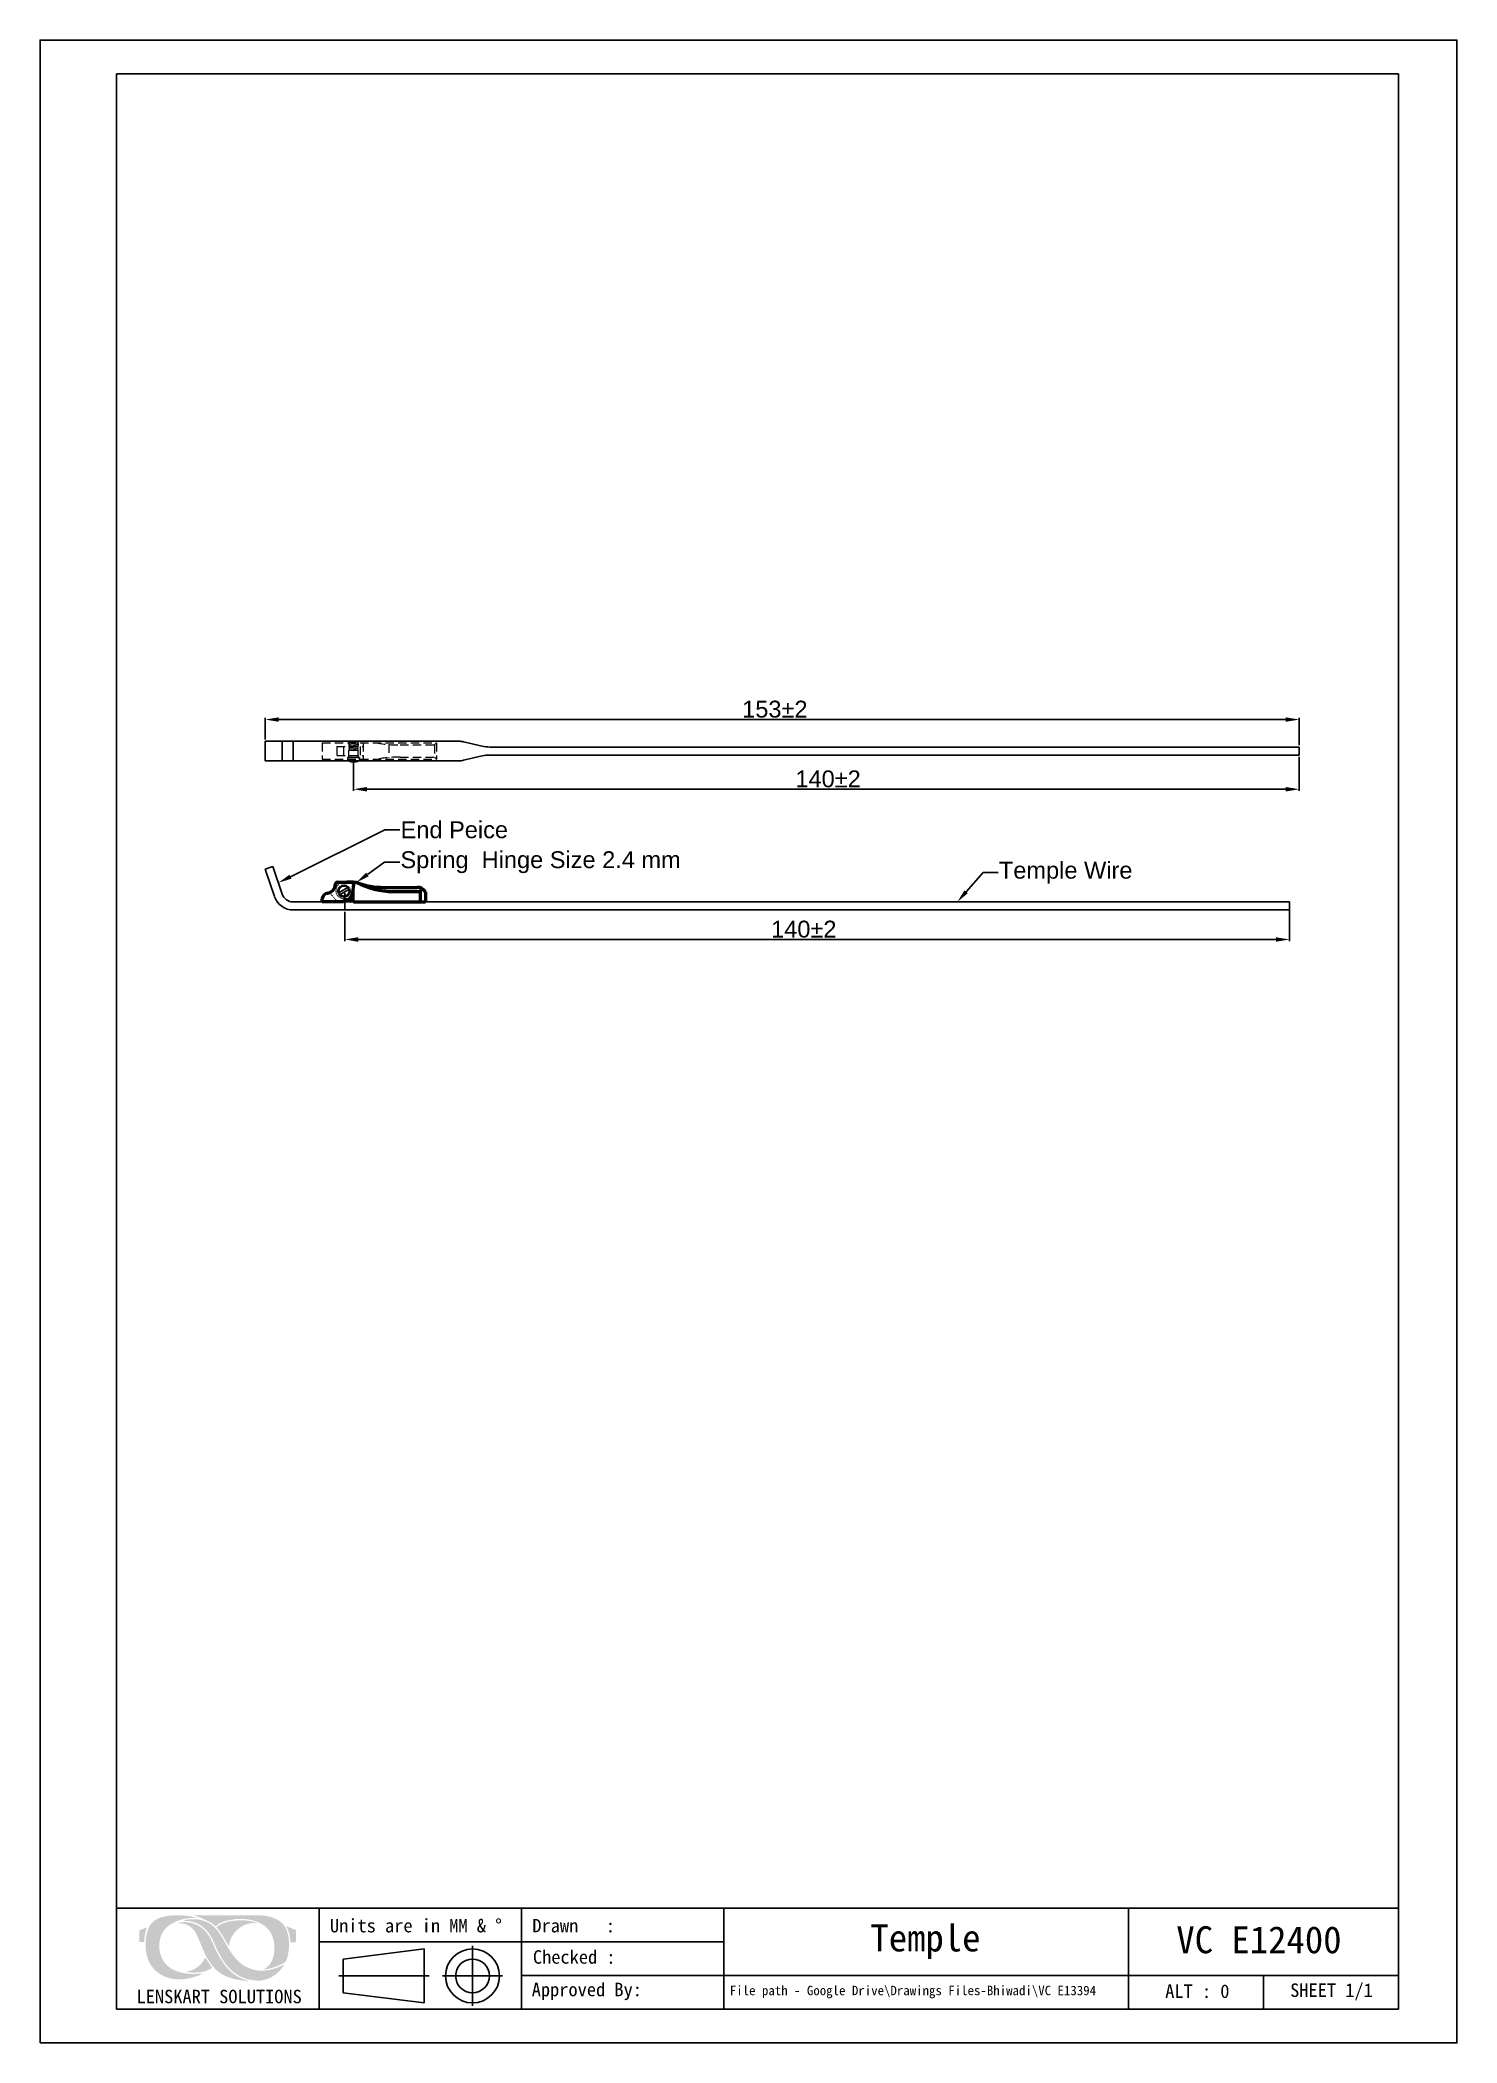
# Model space of a CAD drawing. Header units: millimetres. Extents: x 3073 to 3283, y 1021 to 1318.
import ezdxf
from ezdxf import colors
from ezdxf.entities.mleader import LeaderData, LeaderLine
from ezdxf.math import Vec2, Vec3

# ---------------------------------------------------------------- set-up
doc = ezdxf.new("R2010")
doc.units = ezdxf.units.MM
doc.linetypes.add('HIDDEN2', pattern=[0.1875, 0.125, -0.0625])
for name, color, linetype in [('Dimension', 3, 'Continuous'), ('Hidden Line', 1, 'HIDDEN2'), ('图框-线条', 7, 'Continuous')]:
    doc.layers.add(name, color=color, linetype=linetype)
for name, color, linetype, lineweight in [('odj', 4, 'Continuous', 35), ('粗实线', 4, 'Continuous', 50), ('细实线', 2, 'Continuous', 13), ('绘图层', 7, 'Continuous', 15), ('虚线', 1, 'HIDDEN2', 9)]:
    doc.layers.add(name, color=color, linetype=linetype, lineweight=lineweight)
doc.styles.get("Standard").update_dxf_attribs({"font": 'arial.ttf'})
doc.styles.add('宋体', font='SimSun.ttf')
doc.dimstyles.new('Standard$0', dxfattribs={"dimtxt": 2.3, "dimasz": 2, "dimexe": 1, "dimexo": 1, "dimgap": 1, "dimtad": 1, "dimdec": 1, "dimzin": 0, "dimdsep": 46, "dimtxsty": 'Standard', "dimcen": 0, "dimclrd": 4, "dimclre": 4, "dimclrt": 4, "dimadec": 1, "dimazin": 0, "dimtfac": 1, "dimtdec": 1, "dimtofl": 0, "dimtmove": 0, "dimatfit": 0, "dimfxl": 1, "dimtfillclr": 256, "dimtolj": 1, "dimtzin": 0, "dimlwd": -1, "dimlwe": -1, "dimarcsym": 1})

# ---------------------------------------------------------------- blocks, each defined once
blk = doc.blocks.new('EFEWF')
for p, q in [((3401.46, 191.88), (3402.72, 192.61)), ((3401.62, 191.59), (3402.89, 192.32))]:
    blk.add_line(p, q)
for start, end in [(42.8396, 197.1604), (222.8396, 17.1604)]:
    blk.add_arc((3402.17, 192.1), 0.751, start, end)
at = {"layer": 'odj'}
blk.add_line((3403.59, 193.24), (3403.59, 190.5), dxfattribs=at)
at = {"layer": '粗实线', "color": 6}
for p, q in [((3401.19, 193.4), (3403.26, 193.4)), ((3403.57, 193.07), (3403.45, 191.79)), ((3398.93, 190.5), (3398.94, 190.98)), ((3402.09, 190.5), (3398.93, 190.5)), ((3402.18, 190.73), (3402.09, 190.74)), ((3402.09, 190.74), (3402.09, 190.5))]:
    blk.add_line(p, q, dxfattribs=at)
at = {"layer": '粗实线'}
for p, q in [((3403.59, 193.4), (3402.59, 193.4)), ((3403.59, 193.4), (3403.59, 193.06)), ((3403.59, 193.4), (3404, 193.4)), ((3402.87, 190.91), (3403.59, 190.91)), ((3403.59, 190.5), (3414.23, 190.5)), ((3408.12, 192.65), (3413.02, 192.65)), ((3409.5, 192.02), (3413.5, 192.02)), ((3413.5, 192.02), (3413.71, 192.47)), ((3413.5, 190.5), (3413.5, 192.02)), ((3414.23, 192), (3414.23, 190.5))]:
    blk.add_line(p, q, dxfattribs=at)
at = {"layer": '粗实线', "lineweight": 40}
blk.add_circle((3402.17, 192.1), 0.834, dxfattribs=at)
at = {"layer": '粗实线', "color": 6}
for centre, radius, start, end in [((3399.44, 193.2), 1.46, 280.6811, 357.0764), ((3401.19, 193.11), 0.292, 90, 177.0764), ((3403.28, 193.11), 0.292, 352, 93.3592), ((3399.87, 190.84), 0.94, 99.8364, 171.1965), ((3402.22, 191.98), 1.24, 267.88, 351.6139)]:
    blk.add_arc(centre, radius, start, end, dxfattribs=at)
at = {"layer": '粗实线'}
for centre, radius, start, end in [((3409.5, 203.7), 11.68, 241.9019, 270), ((3408.12, 204.32), 11.68, 249.3439, 270), ((3413.02, 191.19), 1.46, 34.0477, 90)]:
    blk.add_arc(centre, radius, start, end, dxfattribs=at)
at = {"layer": '虚线', "ltscale": 0.05}
for p, q in [((3401.17, 190.53), (3400.08, 191.82)), ((3402.17, 190.98), (3402.96, 190.98))]:
    blk.add_line(p, q, dxfattribs=at)
blk.add_arc((3402.17, 192.19), 1.21, 90, 270, dxfattribs=at)
blk = doc.blocks.new('A$C3a961590')
at = {"layer": '细实线', "color": 6}
for p, q in [((-0.6, 2.35), (-0.7, 2.27)), ((-0.7, 2.27), (-0.6, 2.15)), ((-0.6, 2.15), (-0.7, 2.06)), ((-0.7, 2.06), (-0.6, 1.94)), ((-0.6, 1.94), (-0.7, 1.86)), ((-0.7, 1.86), (-0.6, 1.74)), ((-0.6, 1.74), (-0.7, 1.66)), ((-0.7, 1.66), (-0.6, 1.54)), ((-0.6, 1.54), (-0.7, 1.45)), ((-0.7, 1.45), (-0.6, 1.33)), ((-0.6, 1.33), (-0.7, 1.25)), ((-0.7, 1.25), (-0.6, 1.13)), ((-0.6, 1.13), (-0.7, 1.05)), ((-0.7, 0), (-0.7, 1.05)), ((0.7, 1), (-0.7, 1.05)), ((-0.6, 2.35), (0.6, 2.35)), ((-0.6, 2.35), (0.6, 2.14)), ((-0.6, 2.15), (0.6, 1.94)), ((-0.6, 1.94), (0.6, 1.73)), ((-0.6, 1.74), (0.6, 1.53)), ((-0.6, 1.54), (0.6, 1.33)), ((-0.6, 1.33), (0.6, 1.12)), ((-0.6, 1.13), (0, 1.03)), ((0.6, 2.35), (0.7, 2.22)), ((0.7, 2.22), (0.6, 2.14)), ((0.6, 2.14), (0.7, 2.02)), ((0.7, 2.02), (0.6, 1.94)), ((0.6, 1.94), (0.7, 1.82)), ((0.7, 1.82), (0.6, 1.73)), ((0.6, 1.73), (0.7, 1.61)), ((0.7, 1.61), (0.6, 1.53)), ((0.6, 1.53), (0.7, 1.41)), ((0.7, 1.41), (0.6, 1.33)), ((0.6, 1.33), (0.7, 1.21)), ((0.7, 1.21), (0.6, 1.12)), ((0.6, 1.12), (0.7, 1)), ((0.7, 0), (0.7, 1))]:
    blk.add_line(p, q, dxfattribs=at)
blk.add_lwpolyline([(0.21, -0.3), (0.21, -0.69, 0.126427), (0.9, -0.4), (0.9, 0), (-0.9, 0), (-0.9, -0.4, 0.126427), (-0.21, -0.69), (-0.21, -0.3)], format="xyb", close=True, dxfattribs=at)
blk = doc.blocks.new('*D6')
at = {"layer": 'Defpoints', "color": 0, "transparency": 16777216}
for p in [(3106.22, 1217.23), (3106.22, 1214.01), (3259.47, 1213.16)]:
    blk.add_point(p, dxfattribs=at)
at = {"layer": 'Dimension', "color": 3, "transparency": 16777216}
for p, q in [((3106.22, 1214.26), (3106.22, 1217.48)), ((3257.47, 1217.23), (3108.22, 1217.23)), ((3259.47, 1213.41), (3259.47, 1217.48))]:
    blk.add_line(p, q, dxfattribs=at)
for points in [[(3108.22, 1217.56), (3108.22, 1216.9), (3106.22, 1217.23)], [(3257.47, 1217.56), (3257.47, 1216.9), (3259.47, 1217.23)]]:
    blk.add_solid(points, dxfattribs=at)
at = {"layer": 'Dimension', "transparency": 16777216, "insert": (3181.75, 1218.76), "char_height": 2.5, "attachment_point": 5}
blk.add_mtext('\\A1;153±2', dxfattribs=at)
blk = doc.blocks.new('*D7')
at = {"layer": 'Defpoints', "color": 0, "transparency": 16777216}
for p in [(3259.47, 1211.96), (3119.31, 1211.31), (3259.47, 1206.9)]:
    blk.add_point(p, dxfattribs=at)
at = {"layer": 'Dimension', "color": 3, "transparency": 16777216}
for p, q in [((3119.31, 1211.06), (3119.31, 1206.65)), ((3259.47, 1211.71), (3259.47, 1206.65)), ((3121.31, 1206.9), (3257.47, 1206.9))]:
    blk.add_line(p, q, dxfattribs=at)
for points in [[(3121.31, 1207.23), (3121.31, 1206.56), (3119.31, 1206.9)], [(3257.47, 1207.23), (3257.47, 1206.56), (3259.47, 1206.9)]]:
    blk.add_solid(points, dxfattribs=at)
at = {"layer": 'Dimension', "transparency": 16777216, "insert": (3189.64, 1208.42), "char_height": 2.5, "attachment_point": 5}
blk.add_mtext('\\A1;140±2', dxfattribs=at)
blk = doc.blocks.new('*D8')
at = {"layer": 'Defpoints', "color": 0, "transparency": 16777216}
for p in [(3118.01, 1188.99), (3258.01, 1190.19), (3258.01, 1184.62)]:
    blk.add_point(p, dxfattribs=at)
at = {"layer": 'Dimension', "color": 3, "transparency": 16777216}
for p, q in [((3118.01, 1188.74), (3118.01, 1184.37)), ((3258.01, 1189.94), (3258.01, 1184.37)), ((3120.01, 1184.62), (3256.01, 1184.62))]:
    blk.add_line(p, q, dxfattribs=at)
for points in [[(3120.01, 1184.95), (3120.01, 1184.28), (3118.01, 1184.62)], [(3256.01, 1184.95), (3256.01, 1184.28), (3258.01, 1184.62)]]:
    blk.add_solid(points, dxfattribs=at)
at = {"layer": 'Dimension', "transparency": 16777216, "insert": (3186.04, 1186.14), "char_height": 2.5, "attachment_point": 5}
blk.add_mtext('\\A1;140±2', dxfattribs=at)

msp = doc.modelspace()

# ---------------------------------------------------------------- hatches: boundary and pattern name
at = {"layer": '图框-线条', "lineweight": 0, "ltscale": 0.1}
h = msp.add_hatch(color=252, dxfattribs=at)
edge = h.paths.add_edge_path()
edge.add_spline(control_points=[(3087.55, 1037.69), (3087.55, 1037.69), (3087.55, 1035.97), (3087.55, 1035.97), (3087.55, 1035.97), (3087.55, 1035.97), (3088.26, 1035.97), (3088.26, 1035.97), (3088.26, 1035.97), (3088.31, 1036.37), (3088.32, 1036.72), (3088.4, 1037.12), (3088.4, 1037.12), (3088.46, 1037.47), (3088.57, 1037.82), (3088.7, 1038.12), (3088.7, 1038.12), (3088.7, 1038.12), (3087.55, 1037.69), (3087.55, 1037.69)], knot_values=[0, 0, 0, 0, 0.166667, 0.166667, 0.166667, 0.166667, 0.333333, 0.333333, 0.333333, 0.333333, 0.5, 0.5, 0.5, 0.5, 0.666667, 0.666667, 0.666667, 0.666667, 1, 1, 1, 1], degree=3, periodic=0)
edge = h.paths.add_edge_path()
edge.add_spline(control_points=[(3109.95, 1035.9), (3109.95, 1035.9), (3110.75, 1035.89), (3110.75, 1035.89), (3110.75, 1035.89), (3110.75, 1035.89), (3110.76, 1037.74), (3110.76, 1037.74), (3110.76, 1037.74), (3110.76, 1037.74), (3109.35, 1038.3), (3109.35, 1038.3), (3109.35, 1038.3), (3109.49, 1037.95), (3109.65, 1037.69), (3109.76, 1037.24), (3109.76, 1037.24), (3109.87, 1036.78), (3109.91, 1036.39), (3109.95, 1035.9)], knot_values=[0, 0, 0, 0, 0.166667, 0.166667, 0.166667, 0.166667, 0.333333, 0.333333, 0.333333, 0.333333, 0.5, 0.5, 0.5, 0.5, 0.666667, 0.666667, 0.666667, 0.666667, 1, 1, 1, 1], degree=3, periodic=0)
edge = h.paths.add_edge_path(flags=17)
edge.add_spline(control_points=[(3094.47, 1031.55), (3094.6, 1031.45), (3095.42, 1031.43), (3095.56, 1031.43), (3095.56, 1031.43), (3096.44, 1031.4), (3097.77, 1031.61), (3098.34, 1032.17), (3098.34, 1032.17), (3098.29, 1032.25), (3098.26, 1032.28), (3098.2, 1032.35), (3098.2, 1032.35), (3098.2, 1032.35), (3097.33, 1033.64), (3097.33, 1033.64), (3097.33, 1033.64), (3097.12, 1033.38), (3097.03, 1032.89), (3096.23, 1032.27), (3096.23, 1032.27), (3095.75, 1031.91), (3095.19, 1031.65), (3094.47, 1031.55)], knot_values=[0, 0, 0, 0, 0.142857, 0.142857, 0.142857, 0.142857, 0.285714, 0.285714, 0.285714, 0.285714, 0.428571, 0.428571, 0.428571, 0.428571, 0.571429, 0.571429, 0.571429, 0.571429, 0.714286, 0.714286, 0.714286, 0.714286, 1, 1, 1, 1], degree=3, periodic=0)
edge = h.paths.add_edge_path(flags=17)
edge.add_spline(control_points=[(3099.01, 1038.13), (3099.06, 1038.05), (3099.07, 1038.06), (3099.14, 1037.98), (3099.14, 1037.98), (3099.79, 1037.24), (3100.72, 1035.45), (3100.84, 1035.33), (3100.84, 1035.33), (3100.9, 1036.83), (3102.15, 1038.13), (3103.38, 1038.57), (3103.38, 1038.57), (3104.03, 1038.79), (3104.38, 1038.8), (3105.1, 1038.73), (3105.1, 1038.73), (3104.86, 1038.93), (3103.86, 1039.09), (3103.6, 1039.12), (3103.6, 1039.12), (3102.39, 1039.26), (3100.64, 1039.14), (3099.56, 1038.54), (3099.56, 1038.54), (3099.39, 1038.45), (3099.08, 1038.25), (3099.01, 1038.13)], knot_values=[0, 0, 0, 0, 0.125, 0.125, 0.125, 0.125, 0.25, 0.25, 0.25, 0.25, 0.375, 0.375, 0.375, 0.375, 0.5, 0.5, 0.5, 0.5, 0.625, 0.625, 0.625, 0.625, 0.75, 0.75, 0.75, 0.75, 1, 1, 1, 1], degree=3, periodic=0)
edge = h.paths.add_edge_path()
edge.add_spline(control_points=[(3098.43, 1035.78), (3098.03, 1036.69), (3097.9, 1036.95), (3097.26, 1037.64), (3097.26, 1037.64), (3096.39, 1038.58), (3095.04, 1039.05), (3093.72, 1038.87), (3093.72, 1038.87), (3093.63, 1038.86), (3093.55, 1038.85), (3093.47, 1038.83), (3093.47, 1038.83), (3093.47, 1038.83), (3093.23, 1038.76), (3093.23, 1038.76), (3093.23, 1038.76), (3094, 1038.72), (3094.6, 1038.61), (3095.11, 1038.23), (3095.11, 1038.23), (3095.61, 1037.84), (3095.81, 1037.54), (3096.13, 1036.88), (3096.13, 1036.88), (3096.66, 1035.79), (3097.02, 1034.58), (3097.61, 1033.58), (3097.61, 1033.58), (3098.24, 1032.51), (3098.85, 1031.73), (3099.92, 1031.11), (3099.92, 1031.11), (3100.77, 1030.62), (3102.56, 1030.15), (3103.75, 1030.19), (3103.75, 1030.19), (3103.62, 1030.26), (3103.43, 1030.28), (3103.28, 1030.33), (3103.28, 1030.33), (3101.07, 1031.01), (3099.79, 1032.88), (3098.81, 1034.94), (3098.81, 1034.94), (3098.68, 1035.22), (3098.56, 1035.49), (3098.43, 1035.78)], knot_values=[0, 0, 0, 0, 0.076923, 0.076923, 0.076923, 0.076923, 0.153846, 0.153846, 0.153846, 0.153846, 0.230769, 0.230769, 0.230769, 0.230769, 0.307692, 0.307692, 0.307692, 0.307692, 0.384615, 0.384615, 0.384615, 0.384615, 0.461538, 0.461538, 0.461538, 0.461538, 0.538462, 0.538462, 0.538462, 0.538462, 0.615385, 0.615385, 0.615385, 0.615385, 0.692308, 0.692308, 0.692308, 0.692308, 0.769231, 0.769231, 0.769231, 0.769231, 0.846154, 0.846154, 0.846154, 0.846154, 1, 1, 1, 1], degree=3, periodic=0)
edge = h.paths.add_edge_path()
edge.add_spline(control_points=[(3109.06, 1032.63), (3109.02, 1032.63), (3108.2, 1032.24), (3108.04, 1032.17), (3108.04, 1032.17), (3107.68, 1032.04), (3107.27, 1031.91), (3106.88, 1031.83), (3106.88, 1031.83), (3105.9, 1031.64), (3105.19, 1031.65), (3104.26, 1031.92), (3104.26, 1031.92), (3102.67, 1032.38), (3101.75, 1033.49), (3101, 1034.65), (3101, 1034.65), (3099.68, 1036.7), (3099.14, 1038.69), (3096.59, 1039.24), (3096.59, 1039.24), (3096.16, 1039.33), (3095.65, 1039.36), (3095.2, 1039.33), (3095.2, 1039.33), (3094.89, 1039.31), (3094.17, 1039.24), (3093.95, 1039.1), (3093.95, 1039.1), (3095.08, 1039.13), (3095.96, 1038.91), (3096.75, 1038.34), (3096.75, 1038.34), (3098.4, 1037.16), (3098.46, 1035.91), (3099.32, 1034.37), (3099.32, 1034.37), (3099.74, 1033.63), (3100.04, 1033.05), (3100.61, 1032.38), (3100.61, 1032.38), (3101.79, 1031), (3103.06, 1030.38), (3105, 1030.24), (3105, 1030.24), (3105.94, 1030.17), (3106.88, 1030.58), (3107.5, 1030.97), (3107.5, 1030.97), (3107.93, 1031.24), (3108.26, 1031.58), (3108.58, 1031.95), (3108.58, 1031.95), (3108.75, 1032.14), (3108.93, 1032.42), (3109.06, 1032.63)], knot_values=[0, 0, 0, 0, 0.066667, 0.066667, 0.066667, 0.066667, 0.133333, 0.133333, 0.133333, 0.133333, 0.2, 0.2, 0.2, 0.2, 0.266667, 0.266667, 0.266667, 0.266667, 0.333333, 0.333333, 0.333333, 0.333333, 0.4, 0.4, 0.4, 0.4, 0.466667, 0.466667, 0.466667, 0.466667, 0.533333, 0.533333, 0.533333, 0.533333, 0.6, 0.6, 0.6, 0.6, 0.666667, 0.666667, 0.666667, 0.666667, 0.733333, 0.733333, 0.733333, 0.733333, 0.8, 0.8, 0.8, 0.8, 0.866667, 0.866667, 0.866667, 0.866667, 1, 1, 1, 1], degree=3, periodic=0)
edge = h.paths.add_edge_path()
edge.add_spline(control_points=[(3098.86, 1038.29), (3099.42, 1038.72), (3099.59, 1038.86), (3100.4, 1039.09), (3100.4, 1039.09), (3102.27, 1039.62), (3104.69, 1039.48), (3106.15, 1038.33), (3106.15, 1038.33), (3106.96, 1037.7), (3107.61, 1036.59), (3107.57, 1035.04), (3107.57, 1035.04), (3107.55, 1033.9), (3107.27, 1032.79), (3106.36, 1032.14), (3106.36, 1032.14), (3106.3, 1032.09), (3106.05, 1031.94), (3106, 1031.92), (3106, 1031.92), (3106.88, 1031.86), (3108.28, 1032.47), (3109.01, 1032.88), (3109.01, 1032.88), (3109.29, 1033.04), (3109.26, 1033.01), (3109.38, 1033.33), (3109.38, 1033.33), (3109.85, 1034.6), (3109.86, 1036.35), (3109.44, 1037.57), (3109.44, 1037.57), (3109.24, 1038.14), (3109.03, 1038.43), (3108.66, 1038.8), (3108.66, 1038.8), (3107.9, 1039.56), (3106.39, 1039.92), (3105.3, 1039.92), (3105.3, 1039.92), (3102.07, 1039.92), (3098.76, 1039.95), (3095.56, 1039.92), (3095.56, 1039.92), (3095.79, 1039.81), (3096.21, 1039.72), (3096.48, 1039.62), (3096.48, 1039.62), (3096.75, 1039.52), (3097.93, 1038.97), (3098.16, 1038.83), (3098.16, 1038.83), (3098.48, 1038.63), (3098.8, 1038.32), (3098.86, 1038.29)], knot_values=[0, 0, 0, 0, 0.066667, 0.066667, 0.066667, 0.066667, 0.133333, 0.133333, 0.133333, 0.133333, 0.2, 0.2, 0.2, 0.2, 0.266667, 0.266667, 0.266667, 0.266667, 0.333333, 0.333333, 0.333333, 0.333333, 0.4, 0.4, 0.4, 0.4, 0.466667, 0.466667, 0.466667, 0.466667, 0.533333, 0.533333, 0.533333, 0.533333, 0.6, 0.6, 0.6, 0.6, 0.666667, 0.666667, 0.666667, 0.666667, 0.733333, 0.733333, 0.733333, 0.733333, 0.8, 0.8, 0.8, 0.8, 0.866667, 0.866667, 0.866667, 0.866667, 1, 1, 1, 1], degree=3, periodic=0)
edge = h.paths.add_edge_path()
edge.add_spline(control_points=[(3097.08, 1031.34), (3096.94, 1031.34), (3096.68, 1031.28), (3096.52, 1031.27), (3096.52, 1031.27), (3093.95, 1031.03), (3090.91, 1031.71), (3090.54, 1034.85), (3090.54, 1034.85), (3090.37, 1036.31), (3090.83, 1037.64), (3092, 1038.45), (3092, 1038.45), (3093.18, 1039.25), (3094.35, 1039.57), (3096.08, 1039.52), (3096.08, 1039.52), (3096.08, 1039.52), (3095.38, 1039.72), (3095.38, 1039.72), (3095.38, 1039.72), (3093.86, 1040.04), (3091.57, 1040.06), (3090.22, 1039.39), (3090.22, 1039.39), (3089.46, 1039), (3089.03, 1038.44), (3088.74, 1037.49), (3088.74, 1037.49), (3088.24, 1035.87), (3088.39, 1033.37), (3089.6, 1032.09), (3089.6, 1032.09), (3089.76, 1031.92), (3089.83, 1031.81), (3090.02, 1031.66), (3090.02, 1031.66), (3090.21, 1031.51), (3090.25, 1031.46), (3090.49, 1031.29), (3090.49, 1031.29), (3092.06, 1030.17), (3094.12, 1030.23), (3095.92, 1030.84), (3095.92, 1030.84), (3096.13, 1030.91), (3096.33, 1030.99), (3096.53, 1031.07), (3096.53, 1031.07), (3096.65, 1031.13), (3097.01, 1031.32), (3097.08, 1031.34)], knot_values=[0, 0, 0, 0, 0.071429, 0.071429, 0.071429, 0.071429, 0.142857, 0.142857, 0.142857, 0.142857, 0.214286, 0.214286, 0.214286, 0.214286, 0.285714, 0.285714, 0.285714, 0.285714, 0.357143, 0.357143, 0.357143, 0.357143, 0.428571, 0.428571, 0.428571, 0.428571, 0.5, 0.5, 0.5, 0.5, 0.571429, 0.571429, 0.571429, 0.571429, 0.642857, 0.642857, 0.642857, 0.642857, 0.714286, 0.714286, 0.714286, 0.714286, 0.785714, 0.785714, 0.785714, 0.785714, 0.857143, 0.857143, 0.857143, 0.857143, 1, 1, 1, 1], degree=3, periodic=0)

# ---------------------------------------------------------------- linework, layer by layer
for p, q in [((3274.19, 1312.99), (3084.19, 1312.99)), ((3084.19, 1312.99), (3084.19, 1025.99)), ((3274.19, 1025.99), (3274.19, 1312.99)), ((3106.22, 1214.01), (3134.92, 1214.01)), ((3138.37, 1213.29), (3135.6, 1213.93)), ((3138.37, 1211.83), (3135.6, 1211.19)), ((3139.47, 1211.96), (3259.47, 1211.96)), ((3139.5, 1213.16), (3259.47, 1213.16)), ((3259.47, 1211.96), (3259.47, 1213.16)), ((3106.22, 1211.11), (3134.92, 1211.11)), ((3106.22, 1195.06), (3107.36, 1195.44)), ((3107.6, 1190.97), (3106.22, 1195.06)), ((3107.36, 1195.44), (3108.73, 1191.35)), ((3118.01, 1190.19), (3258.01, 1190.19)), ((3118.01, 1188.99), (3258.01, 1188.99)), ((3258.01, 1190.19), (3258.01, 1188.99)), ((3084.19, 1040.99), (3274.19, 1040.99)), ((3114.19, 1040.99), (3114.19, 1025.99)), ((3144.19, 1040.99), (3144.19, 1025.99)), ((3174.19, 1040.99), (3174.19, 1025.99)), ((3234.19, 1025.99), (3234.19, 1040.99)), ((3114.19, 1035.99), (3174.19, 1035.99)), ((3117.79, 1033.43), (3129.79, 1034.93)), ((3129.79, 1034.93), (3129.79, 1026.93)), ((3136.94, 1026.49), (3136.94, 1035.38)), ((3117.12, 1030.93), (3130.52, 1030.93)), ((3117.79, 1033.43), (3117.79, 1028.43)), ((3132.49, 1030.93), (3141.38, 1030.93)), ((3144.19, 1030.99), (3274.19, 1030.99)), ((3254.19, 1025.99), (3254.19, 1030.99)), ((3117.79, 1028.43), (3129.79, 1026.93)), ((3084.19, 1025.99), (3274.19, 1025.99))]:
    msp.add_line(p, q)
at = {"color": 0, "ltscale": 1000}
for p, q in [((3106.22, 1211.11), (3106.22, 1214.01)), ((3108.73, 1211.11), (3108.73, 1214.01)), ((3110.35, 1211.11), (3110.35, 1214.01))]:
    msp.add_line(p, q, dxfattribs=at)
at = {"ltscale": 1000}
for p, q in [((3118.01, 1191.49), (3118.01, 1188.99)), ((3110.35, 1190.19), (3118.01, 1190.19)), ((3110.35, 1188.99), (3118.01, 1188.99)), ((3118.01, 1190.19), (3118.01, 1188.99))]:
    msp.add_line(p, q, dxfattribs=at)
msp.add_lwpolyline([(3072.84, 1020.99), (3282.84, 1020.99), (3282.84, 1317.99), (3072.84, 1317.99)], close=True)
for radius in [4, 2.5]:
    msp.add_circle((3136.94, 1030.93), radius)
for centre, radius, start, end in [((3134.92, 1211.01), 3, 76.9353, 90), ((3139.5, 1218.16), 5, 256.9353, 270), ((3139.5, 1206.96), 5, 90, 103.0647), ((3134.92, 1214.11), 3, 270, 283.0647)]:
    msp.add_arc(centre, radius, start, end)
for radius in [1.7, 2.9]:
    msp.add_arc((3110.35, 1191.89), radius, 198.6002, 270, dxfattribs=at)
at = {"layer": 'Hidden Line', "lineweight": 0, "ltscale": 10}
for p, q in [((3114.65, 1213.76), (3114.65, 1211.36)), ((3114.65, 1213.76), (3131.58, 1213.76)), ((3116.83, 1213.21), (3120.72, 1213.21)), ((3116.83, 1213.21), (3116.83, 1211.91)), ((3116.83, 1211.91), (3120.72, 1211.91)), ((3117.81, 1213.21), (3117.81, 1211.91)), ((3120.29, 1213.21), (3120.29, 1211.91)), ((3120.72, 1213.76), (3120.72, 1211.36)), ((3124.55, 1213.53), (3124.55, 1211.59)), ((3126.2, 1213.46), (3131.29, 1213.46)), ((3131.58, 1213.76), (3131.29, 1213.46)), ((3131.29, 1213.46), (3131.29, 1211.66)), ((3131.58, 1213.76), (3131.58, 1211.36)), ((3114.65, 1211.36), (3131.58, 1211.36)), ((3126.2, 1211.66), (3131.29, 1211.66)), ((3131.29, 1211.66), (3131.58, 1211.36))]:
    msp.add_line(p, q, dxfattribs=at)
for centre, start, end in [((3126.2, 1233.46), 260.0636, 270), ((3126.2, 1191.66), 90, 99.9364)]:
    msp.add_arc(centre, 20, start, end, dxfattribs=at)
at = {"layer": '绘图层', "ltscale": 1000}
msp.add_line((3118.01, 1188.99), (3118.01, 1190.19), dxfattribs=at)
at = {"layer": '虚线', "ltscale": 0.02}
for p, q in [((3118.61, 1213.76), (3118.61, 1213.21)), ((3118.61, 1211.91), (3118.61, 1211.61)), ((3118.71, 1213.76), (3118.71, 1213.21)), ((3119.91, 1213.76), (3119.91, 1213.21)), ((3120.01, 1213.76), (3120.01, 1213.21)), ((3120.01, 1211.91), (3120.01, 1211.61)), ((3118.41, 1211.61), (3120.21, 1211.61)), ((3118.41, 1211.61), (3118.41, 1211.36)), ((3120.21, 1211.61), (3120.21, 1211.36))]:
    msp.add_line(p, q, dxfattribs=at)

# ---------------------------------------------------------------- block references
for name, p in [('A$C3a961590', (3119.31, 1211.61)), ('EFEWF', (-284.28, 999.7))]:
    msp.add_blockref(name, p)

# ---------------------------------------------------------------- texts
at = {"layer": '绘图层', "color": 7, "linetype": 'ByBlock', "lineweight": 9, "attachment_point": 5, "style": '宋体'}
for s, insert, char_height, width in [('\\pxql;{\\fNSimSun|b0|i0|c0|p49;Units are in MM & %%D}', (3131.08, 1038.37), 2, 30.5443), ('\\pxql;{\\fNSimSun|b0|i0|c0|p49;Drawn   : }', (3161.08, 1038.37), 2, 30.5443), ('{\\fNSimSun|b0|i0|c0|p49;Temple}', (3204.07, 1035.99), 4, 58.2869), ('{\\fNSimSun|b0|i0|c0|p49;VC E12400}', (3253.5, 1036.26), 4, 58.2869), ('\\pxql;{\\fNSimSun|b0|i0|c0|p49;Checked : }', (3157.34, 1033.72), 2, 22.9015), ('{\\fSimSun|b0|i0|c134|p2;LENSKART SOLUTIONS}', (3099.39, 1027.86), 2, 58.9745), ('\\pxql;{\\fNSimSun|b0|i0|c0|p49;Approved By:}', (3157.17, 1028.62), 2, 22.9015), ('\\pxql;{\\fNSimSun|b0|i0|c0|p49;File path - Google Drive\\\\Drawings Files-Bhiwadi\\\\VC E13394}', (3220.02, 1028.54), 1.4, 89.89), ('{\\fNSimSun|b0|i0|c0|p49;ALT : 0}', (3244.37, 1028.65), 2, 17.2791), ('{\\fNSimSun|b0|i0|c0|p49;SHEET 1/1}', (3264.25, 1028.57), 2, 17.2791)]:
    msp.add_mtext(s, dxfattribs=dict(at, insert=insert, char_height=char_height, width=width))

# ---------------------------------------------------------------- dimensions: what is measured, and where the dimension line sits
at = {"layer": 'Dimension'}
for base, p1, p2, picture, middle in [((3106.22, 1217.23), (3259.47, 1213.16), (3106.22, 1214.01), '*D6', (3181.75, 1217.23)), ((3259.47, 1206.9), (3119.31, 1211.31), (3259.47, 1211.96), '*D7', (3189.64, 1206.9)), ((3258.01, 1184.62), (3118.01, 1188.99), (3258.01, 1190.19), '*D8', (3186.04, 1184.62))]:
    dim = msp.add_linear_dim(base=base, p1=p1, p2=p2, dimstyle='Standard$0', override={"dimtxt": 2.5, "dimexe": 0.25, "dimexo": 0.25, "dimgap": 0.25, "dimtad": 1, "dimtih": 0, "dimtoh": 0, "dimdec": 0, "dimclrd": 3, "dimclre": 3, "dimclrt": 256, "dimadec": 2, "dimtol": 1, "dimtp": 2, "dimtm": 2, "dimtdec": 0, "dimatfit": 3}, dxfattribs=at)
    dim.commit()
    dim.dimension.update_dxf_attribs({"geometry": picture, "text_midpoint": middle, "dimtype": 160})

# ---------------------------------------------------------------- leaders
at = {"layer": 'Dimension', "ltscale": 1000}
ml = msp.add_multileader_mtext('Standard', dxfattribs=at)
ml.set_content('End Peice', color=256)
ml.set_leader_properties()
ml.build(insert=Vec2(0, 0))
ml.multileader.update_dxf_attribs({"dogleg_length": 0.36, "arrow_head_size": 2})
ctx = ml.context
ctx.base_point, ctx.char_height, ctx.arrow_head_size, ctx.landing_gap_size, ctx.plane_origin = Vec3(3126.19, 1200.87), 2.5, 2, 0.09, Vec3(3092.62, 1196.32)
notes = []
notes.append((ctx, [(0, (1, 1, 0), (3123.93, 1200.87), (1, 0), 2.26, [(0, [(3108.17, 1193.04)], 0, [])])]))
ctx.mtext.insert, ctx.mtext.flow_direction = Vec3(3126.28, 1202.14), 5
ml = msp.add_multileader_mtext('Standard', dxfattribs=at)
ml.set_content('Spring  Hinge Size 2.4 mm', color=256)
ml.set_leader_properties()
ml.build(insert=Vec2(0, 0))
ml.multileader.update_dxf_attribs({"dogleg_length": 0.36, "arrow_head_size": 2})
ctx = ml.context
ctx.base_point, ctx.char_height, ctx.arrow_head_size, ctx.landing_gap_size, ctx.plane_origin = Vec3(3126.17, 1196.08), 2.5, 2, 0.09, Vec3(3102.4, 1194.45)
notes.append((ctx, [(0, (1, 1, 0), (3123.91, 1196.08), (1, 0), 2.26, [(0, [(3119.73, 1193.09)], 0, [])])]))
ctx.mtext.insert, ctx.mtext.width, ctx.mtext.flow_direction = Vec3(3126.26, 1197.7), 55.3217, 5
ml = msp.add_multileader_mtext('Standard', dxfattribs=at)
ml.set_content('Temple Wire', color=256)
ml.set_leader_properties()
ml.build(insert=Vec2(0, 0))
ml.multileader.update_dxf_attribs({"dogleg_length": 0.36, "arrow_head_size": 2})
ctx = ml.context
ctx.base_point, ctx.char_height, ctx.arrow_head_size, ctx.landing_gap_size, ctx.plane_origin = Vec3(3214.87, 1194.54), 2.5, 2, 0.09, Vec3(3210.9, 1189.04)
notes.append((ctx, [(0, (1, 1, 0), (3212.61, 1194.54), (1, 0), 2.26, [(0, [(3208.79, 1190.19)], 0, [])])]))
ctx.mtext.insert, ctx.mtext.flow_direction = Vec3(3214.96, 1196.14), 5
for ctx, leaders in notes:
    for number, flags, end, landing, length, lines in leaders:
        leader = LeaderData()
        leader.index, (leader.has_last_leader_line, leader.has_dogleg_vector, leader.attachment_direction) = number, flags
        leader.last_leader_point, leader.dogleg_vector, leader.dogleg_length = Vec3(end), Vec3(landing), length
        for number, points, colour, breaks in lines:
            line = LeaderLine()
            line.index, line.vertices, line.color, line.breaks = number, Vec3.list(points), colors.encode_raw_color(colour), breaks
            leader.lines.append(line)
        ctx.leaders.append(leader)

doc.saveas('drawing.dxf')
